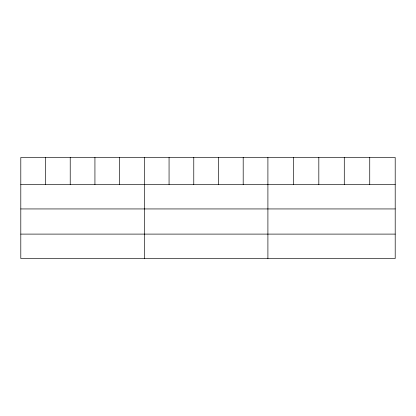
<?xml version="1.0" encoding="UTF-8"?>
<svg xmlns="http://www.w3.org/2000/svg" width="416" height="416" viewBox="0 0 416 416"><rect width="100%" height="100%" fill="white"/><g stroke="black" fill="none" stroke-linecap="round" stroke-linejoin="round"><path stroke-width="0.62" d="M395.2 208.941L395.2 157.477L20.8 157.477L20.8 258.523L395.2 258.523L395.2 208.941L20.8 208.941M20.8 184.517L395.2 184.517M20.8 234.104L395.2 234.104M369.741 157.477L369.741 184.517M344.282 157.477L344.282 184.517M318.822 157.477L318.822 184.517M293.363 157.477L293.363 184.517M267.904 157.477L267.904 258.523M243.194 157.477L243.194 184.517M218.483 157.477L218.483 184.517M193.773 157.477L193.773 184.517M169.062 157.477L169.062 184.517M144.352 157.477L144.352 258.523M119.642 157.477L119.642 184.517M94.931 157.477L94.931 184.517M70.221 157.477L70.221 184.517M45.51 157.477L45.51 184.517"/></g></svg>
